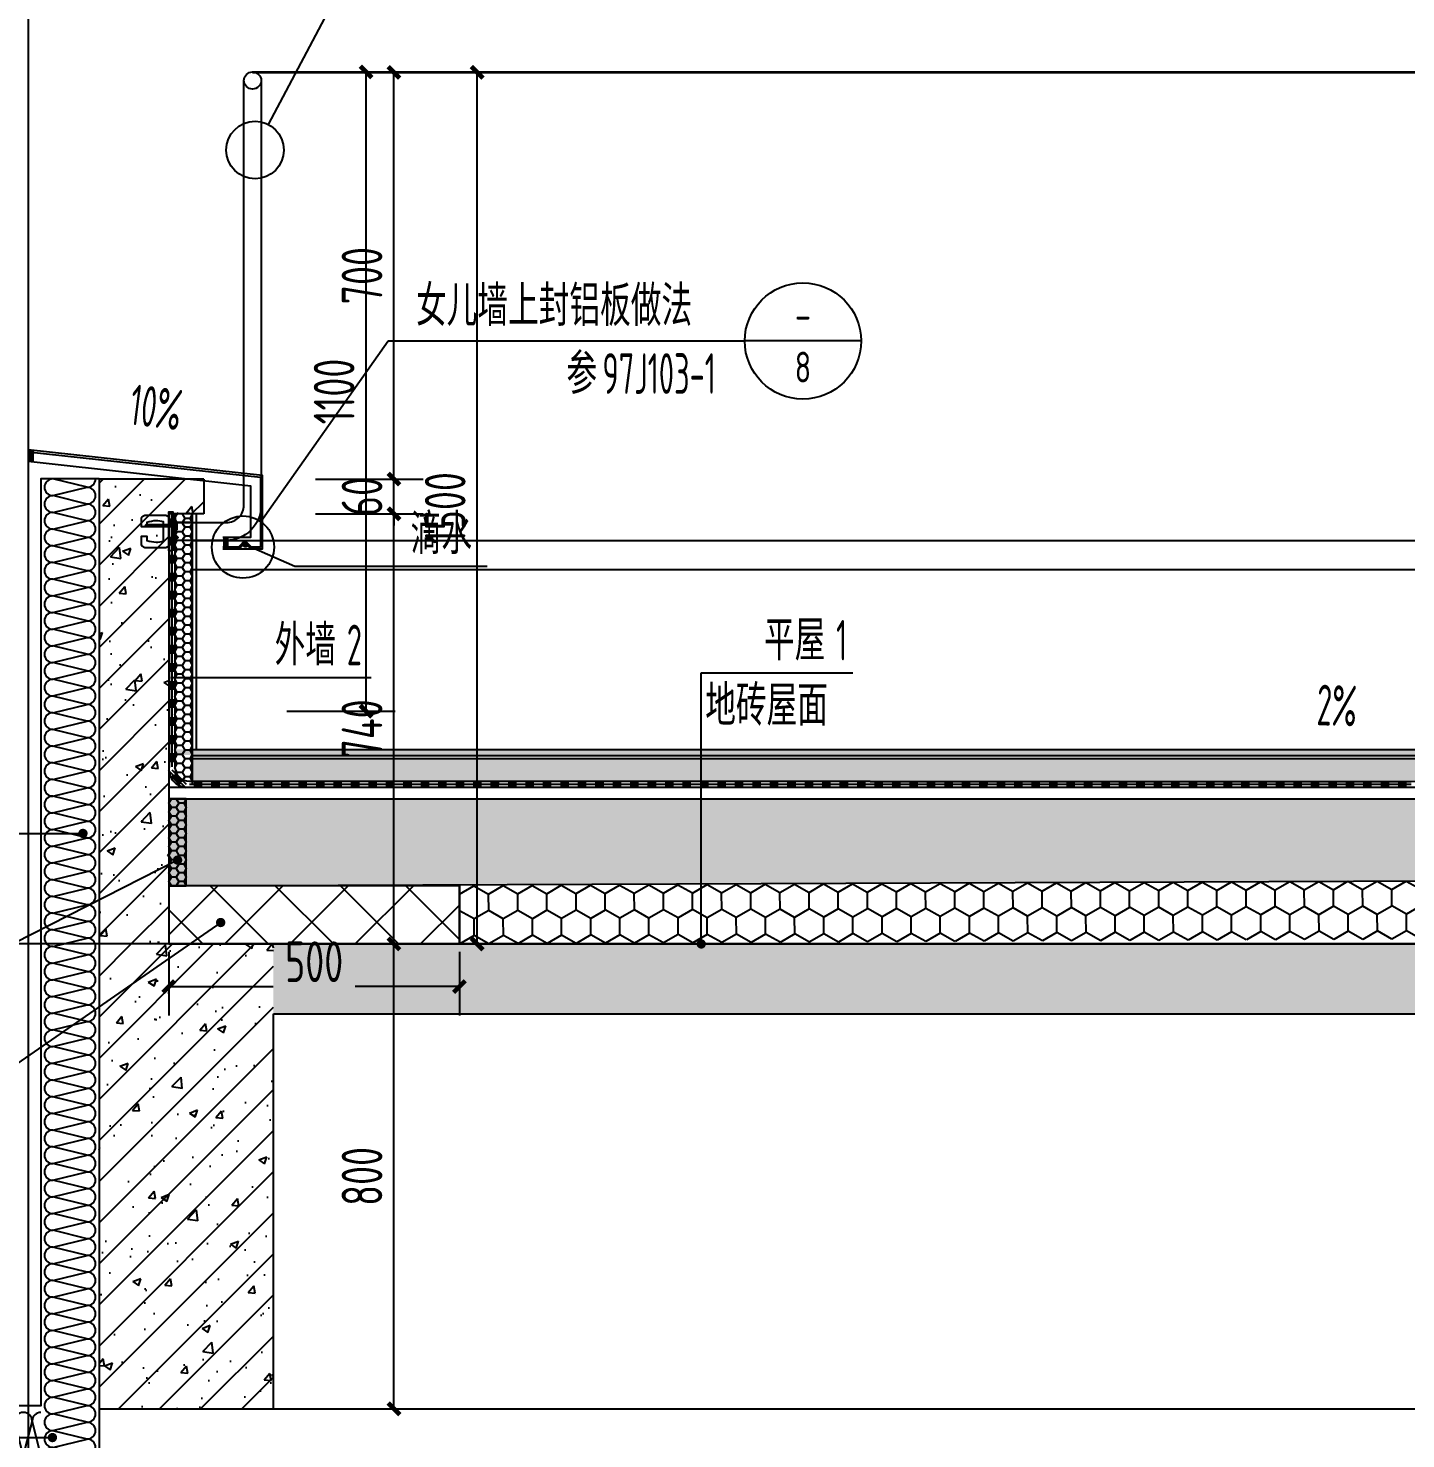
# Model space of a CAD drawing. Extents: x 198753 to 882193, y -399300 to 132460.
# Drawn here: x 357465 to 359836, y 16249 to 18676 of the extents above; entities that cross this region are included whole.
import ezdxf
from ezdxf.enums import TextEntityAlignment as Align

# ---------------------------------------------------------------- set-up
doc = ezdxf.new("R2010")
doc.units = 0
doc.header["$LTSCALE"] = 1000
doc.header["$MEASUREMENT"] = 0
doc.linetypes.add('DASH', pattern=[0.35, 0.25, -0.1])
for name, color, linetype in [('00-图签', 7, 'Continuous'), ('01-标注_尺寸', 124, 'Continuous'), ('01-标注_符号', 200, 'Continuous'), ('02-TEXT_标注', 130, 'Continuous'), ('05-填充_天正', 26, 'Continuous'), ('A-D-金属剖线', 200, 'Continuous'), ('A-E_栏杆', 232, 'Continuous'), ('A-O_屋面', 201, 'Continuous'), ('A-O_防水层', 222, 'Continuous'), ('A-SUR_保温', 222, 'Continuous'), ('A-TECH_结构', 21, 'Continuous'), ('A-金属背板', 30, 'Continuous'), ('A_STR-砼墙', 51, 'Continuous'), ('A_STR-砼柱', 51, 'Continuous'), ('构造物', 145, 'Continuous'), ('钢龙骨', 173, 'Continuous')]:
    doc.layers.add(name, color=color, linetype=linetype)
doc.layers.add('04-不打印_辅助线', color=165, linetype='Continuous', plot=False)
doc.styles.add('_TCH_DIM', font='ROS1', dxfattribs={"width": 0.8, "bigfont": 'JD'})
doc.styles.add('_TCH_DIM_T3', font='ROS1', dxfattribs={"width": 0.8, "bigfont": 'JD'})
doc.dimstyles.new('_TCH_ARCH&&20', dxfattribs={"dimtxt": 70, "dimasz": 20, "dimexe": 50, "dimexo": 60, "dimgap": 20, "dimtad": 1, "dimdec": 0, "dimzin": 0, "dimdsep": 46, "dimtxsty": '_TCH_DIM_T3', "dimblk": 'ARCHTICK', "dimcen": 0.09, "dimclrt": 4, "dimazin": 2, "dimtfac": 1, "dimtdec": 0, "dimtix": 1, "dimtmove": 2, "dimatfit": 3, "dimfxl": 0, "dimtolj": 1, "dimtzin": 0, "dimarcsym": 0})
pattern_1 = [(45, (0, 0), (-35.355339, 35.355339), []), (50, (0, 0), (143.452037, -12.550427), [15, -165]), (355, (0, 0), (-27.750267, 150.438427), [12, -132]), (100.4514, (11.95, -1.05), (115.701876, 137.88791), [12.74804, -140.22842]), (46.1842, (0, 40), (213.44821, -33.1038), [22.5, -247.5]), (96.6356, (17.79, 37.24), (186.93254, 194.82357), [19.12206, -210.3426]), (351.1842, (0, 40), (186.93239, 194.82372), [18, -198]), (21, (20, 30), (119.38141, -80.52378), [15, -165]), (326, (20, 30), (48.663066, 145.03001), [12, -132]), (71.4514, (29.95, 23.29), (168.044526, 64.5061), [12.74804, -140.22842]), (37.5, (0, 0), (2.431971, 66.578771), [0, -130.4, 0, -134, 0, -132.5]), (7.5, (0, 0), (52.613907, 78.882342), [0, -76.4, 0, -127.4, 0, -50.5]), (327.5, (-44.6, 0), (106.764487, -4.510974), [0, -50, 0, -156, 0, -207]), (317.5, (-64.6, 0), (116.637234, 20.020996), [0, -65, 0, -103.6, 0, -147])]

# ---------------------------------------------------------------- blocks, each defined once
blk = doc.blocks.new('$LinePat$岩棉板')
at = {"color": 0}
for p, q in [((0, -17), (12, -67)), ((12, -67), (24, -17))]:
    blk.add_line(p, q, dxfattribs=at)
for centre, start, end in [((12, -17), 0, 180), ((0, -67), 270, 0), ((24, -67), 180, 270)]:
    blk.add_arc(centre, 12, start, end, dxfattribs=at)
at = {"layer": 'Defpoints'}
blk.add_point((0, 0.1), dxfattribs=at)
at = {"layer": 'Defpoints', "color": 0}
blk.add_point((24, -84), dxfattribs=at)
blk = doc.blocks.new('*U156')
at = {"layer": '01-标注_符号'}
for points in [[(-852.7, 520), (0, 520)], [(-852.7, 190.2), (272.2, 190.2)], [(-850, -849.4), (219.7, -849.4)]]:
    blk.add_lwpolyline(points, dxfattribs=at)
at = {"layer": '01-标注_符号', "const_width": 8}
for points in [[(-4, 520, 1), (4, 520, 1)], [(268.2, 190.2, 1), (276.2, 190.2, 1)], [(215.7, -849.4, 1), (223.7, -849.4, 1)]]:
    blk.add_lwpolyline(points, format="xyb", close=True, dxfattribs=at)
at = {"layer": 'A-SUR_保温'}
blk.add_line((300, 800.2), (300, -895), dxfattribs=at)
blk.add_lwpolyline([(300, 800.2), (200, 800.2), (200, -795), (48, -795), (48, -895), (300, -895)], dxfattribs=at)
at = {"layer": 'A-金属背板'}
blk.add_lwpolyline([(60, 840.2), (70, 840.2), (70, 0), (60, 0)], close=True, dxfattribs=at)
at = {"layer": 'A-SUR_保温', "yscale": 1.188379012465143, "zscale": 1.188379012465143}
for p, xscale, rotation in [((200, 771.5), 1.19717378077196, 90), ((200, 742.7), 1.19717378077196, 90), ((200, 714), 1.19717378077196, 90), ((200, 685.3), 1.19717378077196, 90), ((200, 656.5), 1.19717378077196, 90), ((200, 627.8), 1.19717378077196, 90), ((200, 599.1), 1.19717378077196, 90), ((200, 570.3), 1.19717378077196, 90), ((200, 541.6), 1.19717378077196, 90), ((200, 512.9), 1.19717378077196, 90), ((200, 484.1), 1.19717378077196, 90), ((200, 455.4), 1.19717378077196, 90), ((200, 426.7), 1.19717378077196, 90), ((200, 397.9), 1.19717378077196, 90), ((200, 369.2), 1.19717378077196, 90), ((200, 340.5), 1.19717378077196, 90), ((200, 311.8), 1.19717378077196, 90), ((200, 283), 1.19717378077196, 90), ((200, 254.3), 1.19717378077196, 90), ((200, 225.6), 1.19717378077196, 90), ((200, 196.8), 1.19717378077196, 90), ((200, 168.1), 1.19717378077196, 90), ((200, 139.4), 1.19717378077196, 90), ((200, 110.6), 1.19717378077196, 90), ((200, 81.9), 1.19717378077196, 90), ((200, 53.2), 1.19717378077196, 90), ((200, 24.4), 1.19717378077196, 90), ((200, -4.3), 1.19717378077196, 90), ((200, -33), 1.19717378077196, 90), ((200, -61.8), 1.19717378077196, 90), ((200, -90.5), 1.19717378077196, 90), ((200, -119.2), 1.19717378077196, 90), ((200, -148), 1.19717378077196, 90), ((200, -176.7), 1.19717378077196, 90), ((200, -205.4), 1.19717378077196, 90), ((200, -234.2), 1.19717378077196, 90), ((200, -262.9), 1.19717378077196, 90), ((200, -291.6), 1.19717378077196, 90), ((200, -320.4), 1.19717378077196, 90), ((200, -349.1), 1.19717378077196, 90), ((200, -377.8), 1.19717378077196, 90), ((200, -406.6), 1.19717378077196, 90), ((200, -435.3), 1.19717378077196, 90), ((200, -464), 1.19717378077196, 90), ((200, -492.7), 1.19717378077196, 90), ((200, -521.5), 1.19717378077196, 90), ((200, -550.2), 1.19717378077196, 90), ((200, -578.9), 1.19717378077196, 90), ((200, -607.7), 1.19717378077196, 90), ((200, -636.4), 1.19717378077196, 90), ((200, -665.1), 1.19717378077196, 90), ((200, -693.9), 1.19717378077196, 90), ((200, -722.6), 1.19717378077196, 90), ((200, -751.3), 1.19717378077196, 90), ((200, -780.1), 1.19717378077196, 90), ((78.4, -900), 1.266666665670531, 180), ((108.8, -900), 1.266666665670531, 180), ((139.2, -900), 1.266666665670531, 180), ((169.6, -900), 1.266666665670531, 180), ((200, -900), 1.266666665670531, 180), ((200, -808.8), 1.19717378077196, 90), ((200, -837.5), 1.19717378077196, 90), ((200, -866.3), 1.19717378077196, 90), ((200, -895), 1.19717378077196, 90)]:
    blk.add_blockref('$LinePat$岩棉板', p, dxfattribs=dict(at, xscale=xscale, rotation=rotation))
at = {"layer": '02-TEXT_标注', "style": '_TCH_DIM'}
for s, height, width, p in [('幕墙', 69.46, 0.8, (-852.7, 541)), ('2', 70, 0.64, (-728.5, 541)), ('100', 70, 0.64, (-852.7, 212.1)), ('厚憎水岩棉板', 69.46, 0.8, (-763.1, 212.1)), ('厚憎水岩棉防火封堵', 69.46, 0.8, (-760.4, -825.5)), ('100', 70, 0.64, (-850, -825.5))]:
    blk.add_text(s, height=height, dxfattribs=dict(at, width=width)).set_placement(p)
blk = doc.blocks.new('*U30')
at = {"layer": '钢龙骨'}
blk.add_lwpolyline([(178, 3300), (178, -2300)], dxfattribs=at)
blk = doc.blocks.new('iutgoire')
at = {"layer": '01-标注_符号'}
for p, q in [((278.3, -73.3), (497.4, 237.6)), ((497.4, 237.6), (1111.1, 237.6)), ((1311.1, 237.6), (1111.1, 237.6)), ((251.9, -112.9), (336.9, -150.1)), ((336.9, -150.1), (667.8, -150.1))]:
    blk.add_line(p, q, dxfattribs=at)
blk.add_lwpolyline([(-6.6, 80.1, 0, 0, 0), (123.4, 64, 16, 0, 0), (182.9, 56.6, 0, 0, 0)], format="xyseb", dxfattribs=at)
at = {"layer": '01-标注_符号', "const_width": 5.33}
blk.add_lwpolyline([(249.5, -111.8, 1), (254.3, -114, 1)], format="xyb", close=True, dxfattribs=at)
at = {"layer": '01-标注_符号'}
for centre, radius in [((1211.1, 237.6), 100), ((247.5, -117), 53.5)]:
    blk.add_circle(centre, radius, dxfattribs=at)
at = {"layer": 'A-D-金属剖线', "const_width": 10}
for points in [[(-117, 50.3), (-117, 30.3)], [(218, -100), (218, -120)]]:
    blk.add_lwpolyline(points, dxfattribs=at)
at = {"layer": 'A-D-金属剖线'}
for points in [[(213, -120), (281, -120), (281, 5.9), (-122, 50)], [(-122, 47.1), (278, 3.2), (278, -117)], [(213, -100), (261, -100), (261, -12.5), (-122, 30.3)], [(278, -117), (262.2, -117), (251, -105.8), (239.8, -117), (213, -117)], [(281, -120), (261, -120), (251, -110), (241, -120), (213, -120)]]:
    blk.add_lwpolyline(points, dxfattribs=at)
at = {"layer": '02-TEXT_标注', "style": '_TCH_DIM'}
for s, height, width, p in [('女儿墙上封铝板做法', 69.46, 0.8, (545.3, 263.4)), ('参', 69.5, 0.8, (804.1, 146.6)), ('97J103-1', 70, 0.64, (866.1, 146.6)), ('滴水', 69.46, 0.8, (536.1, -129.1))]:
    blk.add_text(s, height=height, dxfattribs=dict(at, width=width)).set_placement(p)
for s, p, p2 in [('-', (1197, 256), (1225.3, 256)), ('8', (1197, 166.2), (1225.3, 166.2))]:
    blk.add_text(s, height=53, dxfattribs=at).set_placement(p, p2, align=Align.FIT)
at = {"layer": '02-TEXT_标注', "style": '_TCH_DIM', "width": 0.64}
blk.add_text('10%', height=70, rotation=352.9353, dxfattribs=at).set_placement((50, 94.2))
blk = doc.blocks.new('_ArchTick')
at = {"color": 0, "linetype": 'ByBlock', "const_width": 0.4}
blk.add_lwpolyline([(-0.5, -0.5), (0.5, 0.5)], dxfattribs=at)
blk = doc.blocks.new('*D2167')
at = {"layer": '01-标注_尺寸', "color": 0, "lineweight": -2, "transparency": 16777216}
for p, q in [((203.3, 940.8), (389.4, 940.8)), ((339.4, -159.2), (339.4, 940.8)), ((203.3, -159.2), (389.4, -159.2))]:
    blk.add_line(p, q, dxfattribs=at)
at = {"layer": 'Defpoints', "color": 0, "transparency": 16777216}
for p in [(143.3, 940.8), (339.4, 940.8), (143.3, -159.2)]:
    blk.add_point(p, dxfattribs=at)
at = {"layer": '01-标注_尺寸', "color": 0, "lineweight": -2, "transparency": 16777216, "xscale": 20, "yscale": 20, "zscale": 20}
for p, rotation in [((339.4, 940.8), 90), ((339.4, -159.2), 270)]:
    blk.add_blockref('_ArchTick', p, dxfattribs=dict(at, rotation=rotation))
at = {"layer": '01-标注_尺寸', "color": 4, "transparency": 16777216, "insert": (284.4, 390.8), "char_height": 70, "attachment_point": 5, "rotation": 90, "style": '_TCH_DIM_T3'}
blk.add_mtext('\\A1;1100', dxfattribs=at)
blk = doc.blocks.new('A$C1C2A6847')
for p, q in [((52, 23.1), (55, 28.3)), ((55, 28.3), (55, 14)), ((52, 19.1), (55, 14))]:
    blk.add_line(p, q)
for points in [[(56, 42.1), (51, 37.1), (51, 5.1), (56, 0.1)], [(56.7, 41.4), (52, 36.7), (52, 26.6)], [(52, 25.6), (52, 16.6)], [(0, 21.1), (2, 23.1), (52, 23.1), (52, 19.1), (2, 19.1), (0, 21.1)], [(52, 15.6), (52, 5.6), (56.7, 0.9)]]:
    blk.add_lwpolyline(points)
for centre, start, end in [((52, 26.1), 270, 90), ((56.4, 41.8), 315, 135), ((52, 16.1), 270, 90), ((56.4, 0.5), 225, 45)]:
    blk.add_arc(centre, 0.5, start, end)
blk = doc.blocks.new('$LinePat$聚苯板')
at = {"color": 0}
for p, q in [((14.8, -8.6), (0, 0)), ((29.7, 0), (14.8, -8.6)), ((14.8, -8.6), (14.8, -25.7)), ((14.8, -25.7), (0, -34.3)), ((29.7, -34.3), (14.8, -25.7)), ((0, -34.3), (0, -51.4)), ((0, -51.4), (14.8, -60)), ((14.8, -60), (29.7, -51.4))]:
    blk.add_line(p, q, dxfattribs=at)
blk = doc.blocks.new('*U239')
at = {"layer": 'A-SUR_保温', "color": 26}
blk.add_lwpolyline([(0, 0), (30, 0), (30, 150), (0, 150), (0, 0)], dxfattribs=at)
at = {"layer": 'A-SUR_保温', "color": 26, "xscale": -0.5051489637061284, "yscale": 0.5, "zscale": 0.5, "rotation": 270.0000009086516}
for p in [(30, 135), (30, 120), (30, 105), (30, 90), (30, 75), (30, 60), (30, 45), (30, 30), (30, 15), (30, 0)]:
    blk.add_blockref('$LinePat$聚苯板', p, dxfattribs=at)
blk = doc.blocks.new('*D2115')
at = {"layer": '01-标注_尺寸', "color": 0, "lineweight": -2, "transparency": 16777216}
for p, q in [((0, -13.3), (0, -123.3)), ((500, -13.3), (500, -123.3)), ((0, -73.3), (179.6, -73.3)), ((500, -73.3), (320.4, -73.3))]:
    blk.add_line(p, q, dxfattribs=at)
at = {"layer": 'Defpoints', "color": 0, "transparency": 16777216}
for p in [(0, 46.7), (500, 46.7), (500, -73.3)]:
    blk.add_point(p, dxfattribs=at)
at = {"layer": '01-标注_尺寸', "color": 0, "lineweight": -2, "transparency": 16777216, "xscale": 20, "yscale": 20, "zscale": 20, "rotation": 180}
blk.add_blockref('_ArchTick', (0, -73.3), dxfattribs=at)
at = {"layer": '01-标注_尺寸', "color": 0, "lineweight": -2, "transparency": 16777216, "xscale": 20, "yscale": 20, "zscale": 20}
blk.add_blockref('_ArchTick', (500, -73.3), dxfattribs=at)
at = {"layer": '01-标注_尺寸', "color": 4, "transparency": 16777216, "insert": (250, -30.6), "char_height": 70, "attachment_point": 5, "style": '_TCH_DIM_T3'}
blk.add_mtext('\\A1;500', dxfattribs=at)
blk = doc.blocks.new('$LinePat$防水层2')
at = {"color": 0}
blk.add_line((0, 0), (600, 0), dxfattribs=at)
blk.add_solid([(150, 0), (450, 0), (150, -100), (450, -100)], dxfattribs=at)
blk = doc.blocks.new('*D1287')
at = {"layer": '01-标注_尺寸', "color": 0, "lineweight": -2, "transparency": 16777216}
for p, q in [((357959.4, 17100), (358144.6, 17100)), ((358094.6, 16300.1), (358094.6, 17100)), ((357959.4, 16300.1), (358144.6, 16300.1))]:
    blk.add_line(p, q, dxfattribs=at)
at = {"layer": 'Defpoints', "color": 0, "transparency": 16777216}
for p in [(357899.4, 17100), (358094.6, 17100), (357899.4, 16300.1)]:
    blk.add_point(p, dxfattribs=at)
at = {"layer": '01-标注_尺寸', "color": 0, "lineweight": -2, "transparency": 16777216, "xscale": 20, "yscale": 20, "zscale": 20}
for p, rotation in [((358094.6, 17100), 90), ((358094.6, 16300.1), 270)]:
    blk.add_blockref('_ArchTick', p, dxfattribs=dict(at, rotation=rotation))
at = {"layer": '01-标注_尺寸', "color": 4, "transparency": 16777216, "insert": (358039.6, 16700), "char_height": 70, "attachment_point": 5, "rotation": 90, "style": '_TCH_DIM_T3'}
blk.add_mtext('\\A1;800', dxfattribs=at)
blk = doc.blocks.new('*D1288')
at = {"layer": '01-标注_尺寸', "color": 0, "lineweight": -2, "transparency": 16777216}
for p, q in [((357959.4, 17840), (358144.6, 17840)), ((358094.6, 17100), (358094.6, 17840)), ((357959.4, 17100), (358144.6, 17100))]:
    blk.add_line(p, q, dxfattribs=at)
at = {"layer": 'Defpoints', "color": 0, "transparency": 16777216}
for p in [(357899.4, 17840), (358094.6, 17840), (357899.4, 17100)]:
    blk.add_point(p, dxfattribs=at)
at = {"layer": '01-标注_尺寸', "color": 0, "lineweight": -2, "transparency": 16777216, "xscale": 20, "yscale": 20, "zscale": 20}
for p, rotation in [((358094.6, 17840), 90), ((358094.6, 17100), 270)]:
    blk.add_blockref('_ArchTick', p, dxfattribs=dict(at, rotation=rotation))
at = {"layer": '01-标注_尺寸', "color": 4, "transparency": 16777216, "insert": (358039.6, 17470), "char_height": 70, "attachment_point": 5, "rotation": 90, "style": '_TCH_DIM_T3'}
blk.add_mtext('\\A1;740', dxfattribs=at)
blk = doc.blocks.new('*D1289')
at = {"layer": '01-标注_尺寸', "color": 0, "lineweight": -2, "transparency": 16777216}
for p, q in [((358094.6, 17900), (358094.6, 17920)), ((357959.4, 17900), (358144.6, 17900)), ((358094.6, 17840), (358094.6, 17900)), ((357959.4, 17840), (358144.6, 17840)), ((358094.6, 17840), (358094.6, 17820))]:
    blk.add_line(p, q, dxfattribs=at)
at = {"layer": 'Defpoints', "color": 0, "transparency": 16777216}
for p in [(357899.4, 17900), (358094.6, 17900), (357899.4, 17840)]:
    blk.add_point(p, dxfattribs=at)
at = {"layer": '01-标注_尺寸', "color": 0, "lineweight": -2, "transparency": 16777216, "xscale": 20, "yscale": 20, "zscale": 20}
for p, rotation in [((358094.6, 17900), 270), ((358094.6, 17840), 90)]:
    blk.add_blockref('_ArchTick', p, dxfattribs=dict(at, rotation=rotation))
at = {"layer": '01-标注_尺寸', "color": 4, "transparency": 16777216, "insert": (358039.6, 17870), "char_height": 70, "attachment_point": 5, "rotation": 90, "style": '_TCH_DIM_T3'}
blk.add_mtext('\\A1;60', dxfattribs=at)
blk = doc.blocks.new('*D1290')
at = {"layer": '01-标注_尺寸', "color": 0, "lineweight": -2, "transparency": 16777216}
for p, q in [((357959.4, 18599.8), (358144.6, 18599.8)), ((358094.6, 17900), (358094.6, 18599.8)), ((357959.4, 17900), (358144.6, 17900))]:
    blk.add_line(p, q, dxfattribs=at)
at = {"layer": 'Defpoints', "color": 0, "transparency": 16777216}
for p in [(357899.4, 18599.8), (358094.6, 18599.8), (357899.4, 17900)]:
    blk.add_point(p, dxfattribs=at)
at = {"layer": '01-标注_尺寸', "color": 0, "lineweight": -2, "transparency": 16777216, "xscale": 20, "yscale": 20, "zscale": 20}
for p, rotation in [((358094.6, 18599.8), 90), ((358094.6, 17900), 270)]:
    blk.add_blockref('_ArchTick', p, dxfattribs=dict(at, rotation=rotation))
at = {"layer": '01-标注_尺寸', "color": 4, "transparency": 16777216, "insert": (358039.6, 18249.9), "char_height": 70, "attachment_point": 5, "rotation": 90, "style": '_TCH_DIM_T3'}
blk.add_mtext('\\A1;700', dxfattribs=at)
blk = doc.blocks.new('*D1506')
at = {"layer": '01-标注_尺寸', "color": 0, "lineweight": -2, "transparency": 16777216}
for p, q in [((358221.7, 18599.8), (358287.8, 18599.8)), ((358237.8, 17100), (358237.8, 18599.8)), ((358221.7, 17100), (358287.8, 17100))]:
    blk.add_line(p, q, dxfattribs=at)
at = {"layer": 'Defpoints', "color": 0, "transparency": 16777216}
for p in [(358161.7, 18599.8), (358237.8, 18599.8), (358161.7, 17100)]:
    blk.add_point(p, dxfattribs=at)
at = {"layer": '01-标注_尺寸', "color": 0, "lineweight": -2, "transparency": 16777216, "xscale": 20, "yscale": 20, "zscale": 20}
for p, rotation in [((358237.8, 18599.8), 90), ((358237.8, 17100), 270)]:
    blk.add_blockref('_ArchTick', p, dxfattribs=dict(at, rotation=rotation))
at = {"layer": '01-标注_尺寸', "color": 4, "transparency": 16777216, "insert": (358182.8, 17849.9), "char_height": 70, "attachment_point": 5, "rotation": 90, "style": '_TCH_DIM_T3'}
blk.add_mtext('\\A1;1500', dxfattribs=at)
blk = doc.blocks.new('*U319')
at = {"layer": '01-标注_符号'}
blk.add_line((171.5, 850.1), (393.4, 1270.8), dxfattribs=at)
blk.add_circle((148.4, 806.3), 49.5, dxfattribs=at)
at = {"layer": 'A-E_栏杆'}
for p, q in [((144.1, 940.8), (4615, 940.8)), ((37.4, 165.3), (6.7, 165.3)), ((40.3, 134.7), (4615, 134.7))]:
    blk.add_line(p, q, dxfattribs=at)
for points in [[(6.7, 165.3), (99.3, 165.3, 0.414214), (129.3, 195.3), (129.3, 926)], [(158.9, 925.9), (158.9, 194.7, -0.414214), (98.9, 134.7), (6.7, 134.7)], [(-22, 168.5, 0.038299), (-37.9, 165.7), (-37.9, 157.8), (-46.9, 157.8), (-46.9, 171.3, -0.414214), (-40.1, 178), (-6.7, 178, -0.414214), (0, 171.3)], [(-22, 131.5, 0.022818), (-9, 133.2), (-9, 166.8, 0.022818), (-22, 168.5)], [(0, 128.7, -0.414214), (-6.7, 122), (-40.1, 122, -0.414214), (-46.9, 128.7), (-46.9, 142.2), (-37.9, 142.2), (-37.9, 134.3, 0.038299), (-22, 131.5, 0.038299)]]:
    blk.add_lwpolyline(points, format="xyb", dxfattribs=at)
blk.add_lwpolyline([(6.7, 116.4), (0, 116.4), (0, 183.6), (6.7, 183.6)], close=True, dxfattribs=at)
blk.add_circle((144.1, 926), 14.8, dxfattribs=at)
at = {"layer": '01-标注_尺寸'}
dim = blk.add_aligned_dim(p1=(143.3, -159.2), p2=(143.3, 940.8), distance=-196, dimstyle='_TCH_ARCH&&20', dxfattribs=at)
dim.commit()
dim.dimension.update_dxf_attribs({"geometry": '*D2167', "text_midpoint": (284.4, 390.8)})
blk = doc.blocks.new('dfsgfdgh')
at = {"transparency": 33554641}
h = blk.add_hatch(dxfattribs=at)
h.set_pattern_fill('ANSI37', color=26, scale=50)
h.set_pattern_definition([(45, (4580, -17100), (-56.1266, 56.1266), []), (135, (4580, -17100), (-56.1266, -56.1266), [])])
h.paths.add_polyline_path([(0, 0), (500, 0), (500, 100), (0, 100)])
at = {"color": 26}
blk.add_lwpolyline([(0, 0), (500, 0), (500, 100), (0, 100)], close=True, dxfattribs=at)
at = {"layer": '01-标注_尺寸'}
dim = blk.add_linear_dim(base=(500, -73.3), p1=(0, 46.7), p2=(500, 46.7), angle=360, dimstyle='_TCH_ARCH&&20', dxfattribs=at)
dim.commit()
dim.dimension.update_dxf_attribs({"geometry": '*D2115', "text_midpoint": (250, -30.6), "dimtype": 161})

msp = doc.modelspace()

# ---------------------------------------------------------------- hatches: boundary and pattern name
at = {"layer": '05-填充_天正'}
h = msp.add_hatch(dxfattribs=at)
h.set_pattern_fill('钢筋混凝土', color=256, scale=20, style=0)
h.set_pattern_definition(pattern_1)
h.paths.add_polyline_path([(357587.2, 17900), (357587.2, 17840), (357767.2, 17840), (357767.2, 17900)])
h = msp.add_hatch(dxfattribs=at)
h.set_pattern_fill('钢筋混凝土', color=256, scale=20, style=0)
h.set_pattern_definition(pattern_1)
h.paths.add_polyline_path([(357587.2, 17100), (357707.2, 17100), (357707.2, 17840), (357587.2, 17840)])
h = msp.add_hatch(dxfattribs=at)
h.set_pattern_fill('钢筋混凝土', color=256, scale=20, style=0)
h.set_pattern_definition(pattern_1)
h.paths.add_polyline_path([(357587.2, 16300), (357887.2, 16300), (357887.2, 17100), (357587.2, 17100)])
h = msp.add_hatch(dxfattribs=at)
h.set_pattern_fill('钢筋混凝土', color=256, scale=20, style=0)
h.set_pattern_definition(pattern_1)
h.paths.add_polyline_path([(362237.2, 16980), (362237.2, 17100), (357887.2, 17100), (357887.2, 16980)])
at = {"layer": 'A-SUR_保温'}
h = msp.add_hatch(dxfattribs=at)
h.set_pattern_fill('ANSI36', color=26, scale=10)
h.set_pattern_definition([(45, (268182.674, 419522.524), (8.4189901, 30.8696304), [39.6875, -7.9375, 0, -7.9375])])
h.paths.add_polyline_path([(357717.5, 17434.9), (357717.5, 17424.9), (362197.3, 17424.4), (362197.2, 17434.4)])
h = msp.add_hatch(dxfattribs=at)
h.set_pattern_fill('混凝土', color=26, scale=15)
h.set_pattern_definition([(50, (268182.67, 419522.52), (107.589027, -9.41282), [11.25, -123.75]), (355, (268182.67, 419522.52), (-20.8127, 112.82882), [9, -99]), (100.4514, (268191.64, 419521.74), (86.776407, 103.41593), [9.561029, -105.171317]), (46.1842, (268182.67, 419552.52), (160.086157, -24.827852), [16.875, -185.625]), (96.6356, (268196.01, 419550.45), (140.199406, 146.11768), [14.34154, -157.75695]), (351.1842, (268182.67, 419552.52), (140.19929, 146.11779), [13.5, -148.5]), (21, (268197.67, 419545.02), (89.536058, -60.392834), [11.25, -123.75]), (326, (268197.67, 419545.02), (36.4973, 108.772507), [9, -99]), (71.4514, (268205.14, 419539.99), (126.033394, 48.379575), [9.561029, -105.171317]), (37.5, (268182.674, 419522.524), (1.8239783, 49.934078), [0, -97.8, 0, -100.5, 0, -99.375]), (7.5, (268182.674, 419522.524), (39.4604306, 59.161757), [0, -57.3, 0, -95.55, 0, -37.875]), (327.5, (268149.224, 419522.524), (80.0733654, -3.3832308), [0, -37.5, 0, -117, 0, -155.25]), (317.5, (268134.224, 419522.524), (87.477925, 15.015747), [0, -48.75, 0, -77.7, 0, -110.25])])
h.paths.add_polyline_path([(362477.5, 17419.4), (362476.9, 17379.4), (357747.5, 17379.9), (357747.5, 17419.4)])
h = msp.add_hatch(dxfattribs=at)
h.set_pattern_fill('加气混凝土', color=26, scale=20)
h.set_pattern_definition([(0, (388412.2, 415249.32), (120, 240), [0, -240]), (0, (388271.8, 415216.92), (120, 240), [0, -240]), (0, (388349.8, 415214.52), (120, 240), [0, -240]), (0, (388435, 415285.32), (120, 240), [0, -240]), (0, (388335.4, 415202.52), (120, 240), [0, -240]), (0, (388459, 415436.52), (120, 240), [0, -240]), (0, (388385.8, 415417.32), (120, 240), [0, -240]), (0, (388424.2, 415387.32), (120, 240), [0, -240]), (0, (388228.6, 415382.52), (120, 240), [0, -240]), (0, (388346.2, 415371.72), (120, 240), [0, -240]), (0, (388300.6, 415310.52), (120, 240), [0, -240]), (0, (388303, 415220.52), (120, 240), [0, -240]), (0, (388393, 415210.92), (120, 240), [0, -240]), (0, (388459, 415316.52), (120, 240), [0, -240]), (0, (388234.6, 415279.32), (120, 240), [0, -240]), (0, (388255, 415320.12), (120, 240), [0, -240]), (0, (388348.6, 415303.32), (120, 240), [0, -240]), (0, (388315, 415268.52), (120, 240), [0, -240]), (0, (388295.8, 415347.72), (120, 240), [0, -240]), (0, (388325.8, 415437.72), (120, 240), [0, -240]), (0, (388244.2, 415228.92), (120, 240), [0, -240]), (0, (388376.2, 415388.52), (120, 240), [0, -240]), (0, (388264.6, 415392.12), (120, 240), [0, -240]), (0, (388245.4, 415423.32), (120, 240), [0, -240]), (130.601294, (388444.267, 415361.381), (-599.99999337, 720.00000315), [10.53662, -4414.8444]), (18.434949, (388427.124, 415365.952), (599.9999978, 239.9999982), [10.8421, -1507.05116]), (90, (388427.12, 415355.67), (120, 240), [10.28571, -469.71426]), (161.565051, (388437.41, 415352.238), (-600.000003, 239.999982), [10.8421, -1507.05116]), (53.130102, (388437.41, 415352.24), (120, 240), [11.42857, -1188.5714]), (135, (388446.55, 415229.95), (-120.000015, 239.999984), [9.69746, -669.12504]), (45, (388432.84, 415229.95), (120, 239.999999), [9.69746, -669.12504]), (135, (388439.695, 415223.095), (-120.000015, 239.999984), [9.69746, -669.12504]), (45, (388439.695, 415223.095), (120, 239.999999), [9.69746, -669.12504]), (116.56505, (388331.12, 415391.1), (-2e-05, 479.99999), [12.77753, -255.5506]), (180, (388325.4, 415402.52), (-120, 240), [13.71429, -226.2857]), (63.43495, (388305.98, 415391.1), (1e-06, 480), [12.77753, -255.5506]), (116.56505, (388311.7, 415379.67), (-2e-05, 479.99999), [12.77753, -255.5506]), (0, (388311.7, 415379.67), (120, 240), [13.71429, -226.2857]), (63.43495, (388325.4, 415379.67), (1e-06, 480), [12.77753, -255.5506]), (107.102728, (388421.41, 415309.952), (-359.99998624, 1200.00000194), [15.54454, -6513.161]), (143.972626, (388416.838, 415324.81), (-2279.9999711, 1679.9999981), [15.54454, -3248.808]), (180, (388404.27, 415333.95), (-120, 240), [14.85714, -225.14284]), (36.0273733, (388376.838, 415324.81), (2279.99998315, 1679.9999819), [15.54454, -3248.808]), (71.565051, (388372.267, 415311.095), (360.000002, 1199.999998), [14.45613, -1503.43712]), (107.102728, (388376.838, 415296.238), (-359.99998624, 1200.00000194), [15.54454, -6513.161]), (143.972626, (388389.41, 415287.095), (-2279.9999711, 1679.9999981), [15.54454, -3248.808]), (0, (388389.4, 415287.1), (120, 240), [14.85714, -225.14284]), (36.0273733, (388404.267, 415287.095), (2279.99998315, 1679.9999819), [15.54454, -3248.808]), (71.565051, (388416.84, 415296.238), (360.000002, 1199.999998), [14.45613, -1503.43712]), (150.255118, (388423.695, 415421.952), (-360.0000009, 239.999997), [9.21401, -1925.72784]), (90, (388415.7, 415417.38), (120, 240), [9.14286, -470.8571]), (29.744881, (388415.695, 415417.38), (360.0000002, 239.9999989), [9.21401, -1925.72784]), (116.56505, (388367.7, 415251.67), (-2e-05, 479.99999), [12.77753, -255.5506]), (168.690067, (388361.981, 415263.095), (-1080.0000008, 239.999994), [11.6549, -2435.8742]), (41.185925, (388341.41, 415257.381), (2999.99998182, 2639.9999769), [12.14874, -5090.3208]), (90, (388341.41, 415245.95), (120, 240), [11.42857, -468.5714]), (138.814074, (388350.553, 415237.952), (-2999.99994668, 2640.0000168), [12.14874, -5090.3208]), (16.6992442, (388350.553, 415237.952), (3959.9999702, 1199.99998743), [11.93178, -4999.415]), (60.945396, (388361.981, 415241.381), (119.99999968, 239.99999788), [11.76643, -4930.1358]), (109.983106, (388267.124, 415352.238), (-600.00000226, 1679.99999555), [13.3768, -5604.879]), (155.556045, (388262.553, 415364.81), (-1560.00000595, 719.99998504), [13.8092, -5786.0526]), (24.4439547, (388237.41, 415364.81), (1560.00000078, 719.99999654), [13.8092, -5786.0526]), (70.0168934, (388232.838, 415352.238), (600.0000018, 1679.99999583), [13.3768, -5604.879]), (109.983106, (388237.41, 415339.667), (-600.00000226, 1679.99999555), [13.3768, -5604.879]), (160.016893, (388249.981, 415335.095), (-600.0000004, 239.9999891), [13.3768, -2795.751]), (19.9831065, (388249.981, 415335.095), (599.9999967, 239.9999996), [13.3768, -2795.751]), (70.0168934, (388262.553, 415339.667), (600.0000018, 1679.99999583), [13.3768, -5604.879]), (122.005383, (388356.267, 415330.524), (-120.0000161, 239.9999877), [10.78169, -2253.3736]), (18.434949, (388340.267, 415336.238), (599.9999978, 239.9999982), [10.8421, -1507.05116]), (90, (388340.27, 415325.95), (120, 240), [10.28571, -469.71426]), (161.565051, (388350.553, 415322.524), (-600.000003, 239.999982), [10.8421, -1507.05116]), (54.462322, (388350.553, 415322.524), (839.9999988, 1199.9999982), [9.83123, -4119.2846]), (116.56505, (388286.55, 415272.24), (-2e-05, 479.99999), [12.77753, -255.5506]), (180, (388280.84, 415283.67), (-120, 240), [12.57143, -227.42856]), (59.0362434, (388261.41, 415272.238), (120.0000004, 239.9999988), [13.32789, -2785.5288]), (120.963756, (388268.267, 415260.81), (-120.0000164, 239.999989), [13.32789, -2785.5288]), (0, (388268.27, 415260.8), (120, 240), [12.57143, -227.42856]), (63.43495, (388280.84, 415260.8), (1e-06, 480), [12.77753, -255.5506])])
h.paths.add_polyline_path([(362517.2, 17219.4), (362517.2, 17349.4), (357707.2, 17350), (357707.2, 17200)])

# ---------------------------------------------------------------- linework, layer by layer
for p, q in [((357707.2, 17200), (357707.2, 17100)), ((358207.2, 17200), (358207.2, 17100))]:
    msp.add_line(p, q)
at = {"layer": '01-标注_符号'}
for p, q in [((357710.9, 17558.4), (357914.8, 17558.4)), ((357914.8, 17558.4), (358055.3, 17558.4)), ((358623.3, 17100), (358623.3, 17566.7)), ((358623.3, 17566.7), (358883.9, 17566.7)), ((357722.2, 17244.3), (357287.2, 17022.6)), ((357796.4, 17136.9), (357336.4, 16818.5))]:
    msp.add_line(p, q, dxfattribs=at)
msp.add_lwpolyline([(359600, 17458.2, 0, 0, 0), (359758.7, 17453, 16, 0, 0), (359818.6, 17451.1, 0, 0, 0)], format="xyseb", dxfattribs=at)
at = {"layer": '01-标注_符号', "const_width": 8}
for points in [[(357725.8, 17246.1, 1), (357718.6, 17242.4, 1)], [(357799.7, 17139.2, 1), (357793.1, 17134.6, 1)], [(358623.3, 17096, 1), (358623.3, 17104, 1)]]:
    msp.add_lwpolyline(points, format="xyb", close=True, dxfattribs=at)
at = {"layer": '04-不打印_辅助线', "color": 251}
msp.add_line((418057.9, 17100), (338573.5, 17100), dxfattribs=at)
at = {"layer": 'A-E_栏杆'}
for p, q in [((357851.3, 18599.8), (362537.2, 18599.8)), ((357747.5, 17744.5), (362482.2, 17744.5))]:
    msp.add_line(p, q, dxfattribs=at)
at = {"layer": 'A-O_屋面'}
for p, q in [((357747.5, 17434.4), (362402.2, 17434.4)), ((357747.5, 17424.4), (362402.2, 17424.4)), ((357747.5, 17419.4), (362402.2, 17419.4)), ((357707.5, 17370), (362517.2, 17369.4)), ((357707.2, 17350), (362516, 17349.4)), ((357707.2, 17200), (362516, 17219.4))]:
    msp.add_line(p, q, dxfattribs=at)
at = {"layer": 'A-O_防水层'}
for points in [[(357707.5, 17840), (357707.5, 17405, 0.49936), (357742.5, 17370), (362487.5, 17369.4)], [(357717.5, 17840), (357717.5, 17405, 0.414214), (357742.5, 17380), (362487.7, 17379.4)]]:
    msp.add_lwpolyline(points, format="xyb", dxfattribs=at)
at = {"layer": 'A-SUR_保温', "color": 26}
msp.add_line((357747.5, 17840), (357747.5, 17374.9), dxfattribs=at)
at = {"layer": 'A-SUR_保温'}
msp.add_lwpolyline([(357754.5, 17840), (357754.5, 17434.4)], dxfattribs=at)
at = {"layer": 'A-TECH_结构'}
msp.add_line((357887.2, 16300), (361937.2, 16300), dxfattribs=at)
at = {"layer": 'A_STR-砼墙'}
for p, q in [((357587.2, 17900), (357587.2, 17840)), ((357767.2, 17900), (357587.2, 17900)), ((357767.2, 17900), (357767.2, 17840)), ((357587.2, 17840), (357587.2, 17100)), ((357707.2, 17840), (357707.2, 17100)), ((357767.2, 17840), (357707.2, 17840)), ((357887.2, 17100), (362237.2, 17100)), ((357887.2, 16980), (362237.2, 16980))]:
    msp.add_line(p, q, dxfattribs=at)
at = {"layer": 'A_STR-砼柱'}
for p, q in [((357587.2, 17100), (357587.2, 16300)), ((357887.2, 17100), (357707.2, 17100)), ((357887.2, 16300), (357887.2, 16980)), ((357587.2, 16300), (357887.2, 16300))]:
    msp.add_line(p, q, dxfattribs=at)

# ---------------------------------------------------------------- block references
for name, p in [('*U319', (357707.2, 17659.8)), ('*U156', (357287.2, 17100))]:
    msp.add_blockref(name, p)
at = {"layer": '00-图签'}
for name, p in [('*U30', (357287.2, 17100)), ('iutgoire', (357587.2, 17900))]:
    msp.add_blockref(name, p, dxfattribs=at)
at = {"layer": 'A-O_防水层', "yscale": 0.05, "zscale": 0.05}
for p, xscale, rotation in [((357712.5, 17840), 0.05178596428894838, 270.0000000049144), ((357717.5, 17840), 0.05178596428894838, 270.0000000049144), ((357712.5, 17808.9), 0.05178596428894838, 270.0000000049144), ((357717.5, 17808.9), 0.05178596428894838, 270.0000000049144), ((357712.5, 17777.9), 0.05178596428894838, 270.0000000049144), ((357717.5, 17777.9), 0.05178596428894838, 270.0000000049144), ((357712.5, 17746.8), 0.05178596428894838, 270.0000000049144), ((357717.5, 17746.8), 0.05178596428894838, 270.0000000049144), ((357712.5, 17715.7), 0.05178596428894838, 270.0000000049144), ((357717.5, 17715.7), 0.05178596428894838, 270.0000000049144), ((357712.5, 17684.6), 0.05178596428894838, 270.0000000049144), ((357717.5, 17684.6), 0.05178596428894838, 270.0000000049144), ((357712.5, 17653.6), 0.05178596428894838, 270.0000000049144), ((357717.5, 17653.6), 0.05178596428894838, 270.0000000049144), ((357712.5, 17622.5), 0.05178596428894838, 270.0000000049144), ((357717.5, 17622.5), 0.05178596428894838, 270.0000000049144), ((357712.5, 17591.4), 0.05178596428894838, 270.0000000049144), ((357717.5, 17591.4), 0.05178596428894838, 270.0000000049144), ((357712.5, 17560.4), 0.05178596428894838, 270.0000000049144), ((357717.5, 17560.4), 0.05178596428894838, 270.0000000049144), ((357712.5, 17529.3), 0.05178596428894838, 270.0000000049144), ((357717.5, 17529.3), 0.05178596428894838, 270.0000000049144), ((357712.5, 17498.2), 0.05178596428894838, 270.0000000049144), ((357717.5, 17498.2), 0.05178596428894838, 270.0000000049144), ((357712.5, 17467.1), 0.05178596428894838, 270.0000000049144), ((357717.5, 17467.1), 0.05178596428894838, 270.0000000049144), ((357712.5, 17436.1), 0.05178596428894838, 270.0000000049144), ((357717.5, 17436.1), 0.05178596428894838, 270.0000000049144), ((357706.3, 17398.8), 0.07071067811865477, 315), ((357712.3, 17399.8), 0.05892556509887897, 315), ((357742.5, 17380), 0.050053625774962, 359.9927280808924), ((357772.5, 17380), 0.050053625774962, 359.9927280808924), ((357802.6, 17380), 0.050053625774962, 359.9927280808924), ((357832.6, 17380), 0.050053625774962, 359.9927280808924), ((357862.6, 17380), 0.050053625774962, 359.9927280808924), ((357892.7, 17380), 0.050053625774962, 359.9927280808924), ((357922.7, 17380), 0.050053625774962, 359.9927280808924), ((357952.7, 17380), 0.050053625774962, 359.9927280808924), ((357982.8, 17380), 0.050053625774962, 359.9927280808924), ((358012.8, 17380), 0.050053625774962, 359.9927280808924), ((358042.8, 17380), 0.050053625774962, 359.9927280808924), ((358072.9, 17380), 0.050053625774962, 359.9927280808924), ((358102.9, 17380), 0.050053625774962, 359.9927280808924), ((358132.9, 17379.9), 0.050053625774962, 359.9927280808924), ((358163, 17379.9), 0.050053625774962, 359.9927280808924), ((358193, 17379.9), 0.050053625774962, 359.9927280808924), ((358223, 17379.9), 0.050053625774962, 359.9927280808924), ((358253.1, 17379.9), 0.050053625774962, 359.9927280808924), ((358283.1, 17379.9), 0.050053625774962, 359.9927280808924), ((358313.1, 17379.9), 0.050053625774962, 359.9927280808924), ((358343.1, 17379.9), 0.050053625774962, 359.9927280808924), ((358373.2, 17379.9), 0.050053625774962, 359.9927280808924), ((358403.2, 17379.9), 0.050053625774962, 359.9927280808924), ((358433.2, 17379.9), 0.050053625774962, 359.9927280808924), ((358463.3, 17379.9), 0.050053625774962, 359.9927280808924), ((358493.3, 17379.9), 0.050053625774962, 359.9927280808924), ((358523.3, 17379.9), 0.050053625774962, 359.9927280808924), ((358553.4, 17379.9), 0.050053625774962, 359.9927280808924), ((358583.4, 17379.9), 0.050053625774962, 359.9927280808924), ((358613.4, 17379.9), 0.050053625774962, 359.9927280808924), ((358643.5, 17379.9), 0.050053625774962, 359.9927280808924), ((358673.5, 17379.9), 0.050053625774962, 359.9927280808924), ((358703.5, 17379.9), 0.050053625774962, 359.9927280808924), ((358733.6, 17379.9), 0.050053625774962, 359.9927280808924), ((358763.6, 17379.9), 0.050053625774962, 359.9927280808924), ((358793.6, 17379.9), 0.050053625774962, 359.9927280808924), ((358823.7, 17379.9), 0.050053625774962, 359.9927280808924), ((358853.7, 17379.9), 0.050053625774962, 359.9927280808924), ((358883.7, 17379.9), 0.050053625774962, 359.9927280808924), ((358913.8, 17379.8), 0.050053625774962, 359.9927280808924), ((358943.8, 17379.8), 0.050053625774962, 359.9927280808924), ((358973.8, 17379.8), 0.050053625774962, 359.9927280808924), ((359003.9, 17379.8), 0.050053625774962, 359.9927280808924), ((359033.9, 17379.8), 0.050053625774962, 359.9927280808924), ((359063.9, 17379.8), 0.050053625774962, 359.9927280808924), ((359094, 17379.8), 0.050053625774962, 359.9927280808924), ((359124, 17379.8), 0.050053625774962, 359.9927280808924), ((359154, 17379.8), 0.050053625774962, 359.9927280808924), ((359184, 17379.8), 0.050053625774962, 359.9927280808924), ((359214.1, 17379.8), 0.050053625774962, 359.9927280808924), ((359244.1, 17379.8), 0.050053625774962, 359.9927280808924), ((359274.1, 17379.8), 0.050053625774962, 359.9927280808924), ((359304.2, 17379.8), 0.050053625774962, 359.9927280808924), ((359334.2, 17379.8), 0.050053625774962, 359.9927280808924), ((359364.2, 17379.8), 0.050053625774962, 359.9927280808924), ((359394.3, 17379.8), 0.050053625774962, 359.9927280808924), ((359424.3, 17379.8), 0.050053625774962, 359.9927280808924), ((359454.3, 17379.8), 0.050053625774962, 359.9927280808924), ((359484.4, 17379.8), 0.050053625774962, 359.9927280808924), ((359514.4, 17379.8), 0.050053625774962, 359.9927280808924), ((359544.4, 17379.8), 0.050053625774962, 359.9927280808924), ((359574.5, 17379.8), 0.050053625774962, 359.9927280808924), ((359604.5, 17379.8), 0.050053625774962, 359.9927280808924), ((359634.5, 17379.8), 0.050053625774962, 359.9927280808924), ((359664.6, 17379.8), 0.050053625774962, 359.9927280808924), ((359694.6, 17379.8), 0.050053625774962, 359.9927280808924), ((359724.6, 17379.7), 0.050053625774962, 359.9927280808924), ((359754.7, 17379.7), 0.050053625774962, 359.9927280808924), ((359784.7, 17379.7), 0.050053625774962, 359.9927280808924), ((359814.7, 17379.7), 0.050053625774962, 359.9927280808924), ((357742.5, 17375), 0.05005291689563027, 359.9931648729382), ((357772.5, 17375), 0.05005291689563027, 359.9931648729382), ((357802.6, 17375), 0.05005291689563027, 359.9931648729382), ((357832.6, 17375), 0.05005291689563027, 359.9931648729382), ((357862.6, 17375), 0.05005291689563027, 359.9931648729382), ((357892.7, 17375), 0.05005291689563027, 359.9931648729382), ((357922.7, 17375), 0.05005291689563027, 359.9931648729382), ((357952.7, 17375), 0.05005291689563027, 359.9931648729382), ((357982.8, 17375), 0.05005291689563027, 359.9931648729382), ((358012.8, 17375), 0.05005291689563027, 359.9931648729382), ((358042.8, 17375), 0.05005291689563027, 359.9931648729382), ((358072.9, 17375), 0.05005291689563027, 359.9931648729382), ((358102.9, 17375), 0.05005291689563027, 359.9931648729382), ((358132.9, 17375), 0.05005291689563027, 359.9931648729382), ((358162.9, 17374.9), 0.05005291689563027, 359.9931648729382), ((358193, 17374.9), 0.05005291689563027, 359.9931648729382), ((358223, 17374.9), 0.05005291689563027, 359.9931648729382), ((358253, 17374.9), 0.05005291689563027, 359.9931648729382), ((358283.1, 17374.9), 0.05005291689563027, 359.9931648729382), ((358313.1, 17374.9), 0.05005291689563027, 359.9931648729382), ((358343.1, 17374.9), 0.05005291689563027, 359.9931648729382), ((358373.2, 17374.9), 0.05005291689563027, 359.9931648729382), ((358403.2, 17374.9), 0.05005291689563027, 359.9931648729382), ((358433.2, 17374.9), 0.05005291689563027, 359.9931648729382), ((358463.3, 17374.9), 0.05005291689563027, 359.9931648729382), ((358493.3, 17374.9), 0.05005291689563027, 359.9931648729382), ((358523.3, 17374.9), 0.05005291689563027, 359.9931648729382), ((358553.4, 17374.9), 0.05005291689563027, 359.9931648729382), ((358583.4, 17374.9), 0.05005291689563027, 359.9931648729382), ((358613.4, 17374.9), 0.05005291689563027, 359.9931648729382), ((358643.5, 17374.9), 0.05005291689563027, 359.9931648729382), ((358673.5, 17374.9), 0.05005291689563027, 359.9931648729382), ((358703.5, 17374.9), 0.05005291689563027, 359.9931648729382), ((358733.6, 17374.9), 0.05005291689563027, 359.9931648729382), ((358763.6, 17374.9), 0.05005291689563027, 359.9931648729382), ((358793.6, 17374.9), 0.05005291689563027, 359.9931648729382), ((358823.6, 17374.9), 0.05005291689563027, 359.9931648729382), ((358853.7, 17374.9), 0.05005291689563027, 359.9931648729382), ((358883.7, 17374.9), 0.05005291689563027, 359.9931648729382), ((358913.7, 17374.9), 0.05005291689563027, 359.9931648729382), ((358943.8, 17374.9), 0.05005291689563027, 359.9931648729382), ((358973.8, 17374.9), 0.05005291689563027, 359.9931648729382), ((359003.8, 17374.8), 0.05005291689563027, 359.9931648729382), ((359033.9, 17374.8), 0.05005291689563027, 359.9931648729382), ((359063.9, 17374.8), 0.05005291689563027, 359.9931648729382), ((359093.9, 17374.8), 0.05005291689563027, 359.9931648729382), ((359124, 17374.8), 0.05005291689563027, 359.9931648729382), ((359154, 17374.8), 0.05005291689563027, 359.9931648729382), ((359184, 17374.8), 0.05005291689563027, 359.9931648729382), ((359214.1, 17374.8), 0.05005291689563027, 359.9931648729382), ((359244.1, 17374.8), 0.05005291689563027, 359.9931648729382), ((359274.1, 17374.8), 0.05005291689563027, 359.9931648729382), ((359304.2, 17374.8), 0.05005291689563027, 359.9931648729382), ((359334.2, 17374.8), 0.05005291689563027, 359.9931648729382), ((359364.2, 17374.8), 0.05005291689563027, 359.9931648729382), ((359394.3, 17374.8), 0.05005291689563027, 359.9931648729382), ((359424.3, 17374.8), 0.05005291689563027, 359.9931648729382), ((359454.3, 17374.8), 0.05005291689563027, 359.9931648729382), ((359484.3, 17374.8), 0.05005291689563027, 359.9931648729382), ((359514.4, 17374.8), 0.05005291689563027, 359.9931648729382), ((359544.4, 17374.8), 0.05005291689563027, 359.9931648729382), ((359574.4, 17374.8), 0.05005291689563027, 359.9931648729382), ((359604.5, 17374.8), 0.05005291689563027, 359.9931648729382), ((359634.5, 17374.8), 0.05005291689563027, 359.9931648729382), ((359664.5, 17374.8), 0.05005291689563027, 359.9931648729382), ((359694.6, 17374.8), 0.05005291689563027, 359.9931648729382), ((359724.6, 17374.8), 0.05005291689563027, 359.9931648729382), ((359754.6, 17374.8), 0.05005291689563027, 359.9931648729382), ((359784.7, 17374.8), 0.05005291689563027, 359.9931648729382), ((359814.7, 17374.8), 0.05005291689563027, 359.9931648729382)]:
    msp.add_blockref('$LinePat$防水层2', p, dxfattribs=dict(at, xscale=xscale, rotation=rotation))
at = {"layer": 'A-SUR_保温', "color": 26}
for p, xscale, yscale, zscale, rotation in [((357747.5, 17824.7), -0.516410098316468, 0.5, 0.5, 269.9999999954977), ((357747.5, 17809.3), -0.516410098316468, 0.5, 0.5, 269.9999999954977), ((357747.5, 17794), -0.516410098316468, 0.5, 0.5, 269.9999999954977), ((357747.5, 17778.7), -0.516410098316468, 0.5, 0.5, 269.9999999954977), ((357747.5, 17763.3), -0.516410098316468, 0.5, 0.5, 269.9999999954977), ((357747.5, 17748), -0.516410098316468, 0.5, 0.5, 269.9999999954977), ((357747.5, 17732.7), -0.516410098316468, 0.5, 0.5, 269.9999999954977), ((357747.5, 17717.3), -0.516410098316468, 0.5, 0.5, 269.9999999954977), ((357747.5, 17702), -0.516410098316468, 0.5, 0.5, 269.9999999954977), ((357747.5, 17686.7), -0.516410098316468, 0.5, 0.5, 269.9999999954977), ((357747.5, 17671.3), -0.516410098316468, 0.5, 0.5, 269.9999999954977), ((357747.5, 17656), -0.516410098316468, 0.5, 0.5, 269.9999999954977), ((357747.5, 17640.7), -0.516410098316468, 0.5, 0.5, 269.9999999954977), ((357747.5, 17625.3), -0.516410098316468, 0.5, 0.5, 269.9999999954977), ((357747.5, 17610), -0.516410098316468, 0.5, 0.5, 269.9999999954977), ((357747.5, 17594.7), -0.516410098316468, 0.5, 0.5, 269.9999999954977), ((357747.5, 17579.3), -0.516410098316468, 0.5, 0.5, 269.9999999954977), ((357747.5, 17564), -0.516410098316468, 0.5, 0.5, 269.9999999954977), ((357747.5, 17548.7), -0.516410098316468, 0.5, 0.5, 269.9999999954977), ((357747.5, 17533.3), -0.516410098316468, 0.5, 0.5, 269.9999999954977), ((357747.5, 17518), -0.516410098316468, 0.5, 0.5, 269.9999999954977), ((357747.5, 17502.7), -0.516410098316468, 0.5, 0.5, 269.9999999954977), ((357747.5, 17487.3), -0.516410098316468, 0.5, 0.5, 269.9999999954977), ((357747.5, 17472), -0.516410098316468, 0.5, 0.5, 269.9999999954977), ((357747.5, 17456.7), -0.516410098316468, 0.5, 0.5, 269.9999999954977), ((357747.5, 17441.3), -0.516410098316468, 0.5, 0.5, 269.9999999954977), ((357747.5, 17426), -0.516410098316468, 0.5, 0.5, 269.9999999954977), ((357747.5, 17410.7), -0.516410098316468, 0.5, 0.5, 269.9999999954977), ((357747.5, 17395.3), -0.516410098316468, 0.5, 0.5, 269.9999999954977), ((357747.5, 17380), -0.516410098316468, 0.5, 0.5, 269.9999999954977), ((358207.7, 17100), -1.688391665427712, 1.666666666666667, 1.666666666666667, 180.2922501687234), ((358257.9, 17100.3), -1.688391665427712, 1.666666666666667, 1.666666666666667, 180.2922501687234), ((358308, 17100.5), -1.688391665427712, 1.666666666666667, 1.666666666666667, 180.2922501687234), ((358358.1, 17100.8), -1.688391665427712, 1.666666666666667, 1.666666666666667, 180.2922501687234), ((358408.3, 17101), -1.688391665427712, 1.666666666666667, 1.666666666666667, 180.2922501687234), ((358458.4, 17101.3), -1.688391665427712, 1.666666666666667, 1.666666666666667, 180.2922501687234), ((358508.5, 17101.5), -1.688391665427712, 1.666666666666667, 1.666666666666667, 180.2922501687234), ((358558.6, 17101.8), -1.688391665427712, 1.666666666666667, 1.666666666666667, 180.2922501687234), ((358608.8, 17102), -1.688391665427712, 1.666666666666667, 1.666666666666667, 180.2922501687234), ((358658.9, 17102.3), -1.688391665427712, 1.666666666666667, 1.666666666666667, 180.2922501687234), ((358709, 17102.6), -1.688391665427712, 1.666666666666667, 1.666666666666667, 180.2922501687234), ((358759.2, 17102.8), -1.688391665427712, 1.666666666666667, 1.666666666666667, 180.2922501687234), ((358809.3, 17103.1), -1.688391665427712, 1.666666666666667, 1.666666666666667, 180.2922501687234), ((358859.4, 17103.3), -1.688391665427712, 1.666666666666667, 1.666666666666667, 180.2922501687234), ((358909.6, 17103.6), -1.688391665427712, 1.666666666666667, 1.666666666666667, 180.2922501687234), ((358959.7, 17103.8), -1.688391665427712, 1.666666666666667, 1.666666666666667, 180.2922501687234), ((359009.8, 17104.1), -1.688391665427712, 1.666666666666667, 1.666666666666667, 180.2922501687234), ((359060, 17104.3), -1.688391665427712, 1.666666666666667, 1.666666666666667, 180.2922501687234), ((359110.1, 17104.6), -1.688391665427712, 1.666666666666667, 1.666666666666667, 180.2922501687234), ((359160.2, 17104.9), -1.688391665427712, 1.666666666666667, 1.666666666666667, 180.2922501687234), ((359210.4, 17105.1), -1.688391665427712, 1.666666666666667, 1.666666666666667, 180.2922501687234), ((359260.5, 17105.4), -1.688391665427712, 1.666666666666667, 1.666666666666667, 180.2922501687234), ((359310.6, 17105.6), -1.688391665427712, 1.666666666666667, 1.666666666666667, 180.2922501687234), ((359360.8, 17105.9), -1.688391665427712, 1.666666666666667, 1.666666666666667, 180.2922501687234), ((359410.9, 17106.1), -1.688391665427712, 1.666666666666667, 1.666666666666667, 180.2922501687234), ((359461, 17106.4), -1.688391665427712, 1.666666666666667, 1.666666666666667, 180.2922501687234), ((359511.1, 17106.6), -1.688391665427712, 1.666666666666667, 1.666666666666667, 180.2922501687234), ((359561.3, 17106.9), -1.688391665427712, 1.666666666666667, 1.666666666666667, 180.2922501687234), ((359611.4, 17107.2), -1.688391665427712, 1.666666666666667, 1.666666666666667, 180.2922501687234), ((359661.5, 17107.4), -1.688391665427712, 1.666666666666667, 1.666666666666667, 180.2922501687234), ((359711.7, 17107.7), -1.688391665427712, 1.666666666666667, 1.666666666666667, 180.2922501687234), ((359761.8, 17107.9), -1.688391665427712, 1.666666666666667, 1.666666666666667, 180.2922501687234), ((359811.9, 17108.2), -1.688391665427712, 1.666666666666667, 1.666666666666667, 180.2922501687234)]:
    msp.add_blockref('$LinePat$聚苯板', p, dxfattribs=dict(at, xscale=xscale, yscale=yscale, zscale=zscale, rotation=rotation))
for name, p in [('*U239', (357707.2, 17200)), ('dfsgfdgh', (357707.2, 17100))]:
    msp.add_blockref(name, p, dxfattribs=at)
at = {"layer": '构造物', "linetype": 'DASH', "ltscale": 0.2}
msp.add_blockref('A$C1C2A6847', (357666.2, 17798.9), dxfattribs=at)

# ---------------------------------------------------------------- texts
at = {"layer": '02-TEXT_标注', "style": '_TCH_DIM'}
for s, height, width, p in [('外墙', 69.46, 0.8, (357889.2, 17579.4)), ('2', 70, 0.64, (358013.4, 17579.4)), ('平屋', 69.46, 0.8, (358731.3, 17587.7)), ('1', 70, 0.64, (358855.4, 17587.7)), ('地砖屋面', 69.46, 0.8, (358630.2, 17475.7))]:
    msp.add_text(s, height=height, dxfattribs=dict(at, width=width)).set_placement(p)
at = {"layer": '02-TEXT_标注', "style": '_TCH_DIM', "width": 0.64}
msp.add_text('2%', height=70, rotation=358.146, dxfattribs=at).set_placement((359681.6, 17476.5))

# ---------------------------------------------------------------- dimensions: what is measured, and where the dimension line sits
at = {"layer": '01-标注_尺寸'}
for p1, p2, distance, picture, middle in [((357899.4, 17900), (357899.4, 18599.8), -195.2, '*D1290', (358039.6, 18249.9)), ((358161.7, 17100), (358161.7, 18599.8), -76.1, '*D1506', (358182.8, 17849.9)), ((357899.4, 17840), (357899.4, 17900), -195.2, '*D1289', (358039.6, 17870)), ((357899.4, 17100), (357899.4, 17840), -195.2, '*D1288', (358039.6, 17470)), ((357899.4, 16300.1), (357899.4, 17100), -195.2, '*D1287', (358039.6, 16700))]:
    dim = msp.add_aligned_dim(p1=p1, p2=p2, distance=distance, dimstyle='_TCH_ARCH&&20', dxfattribs=at)
    dim.commit()
    dim.dimension.update_dxf_attribs({"geometry": picture, "text_midpoint": middle})

doc.saveas('drawing.dxf')
